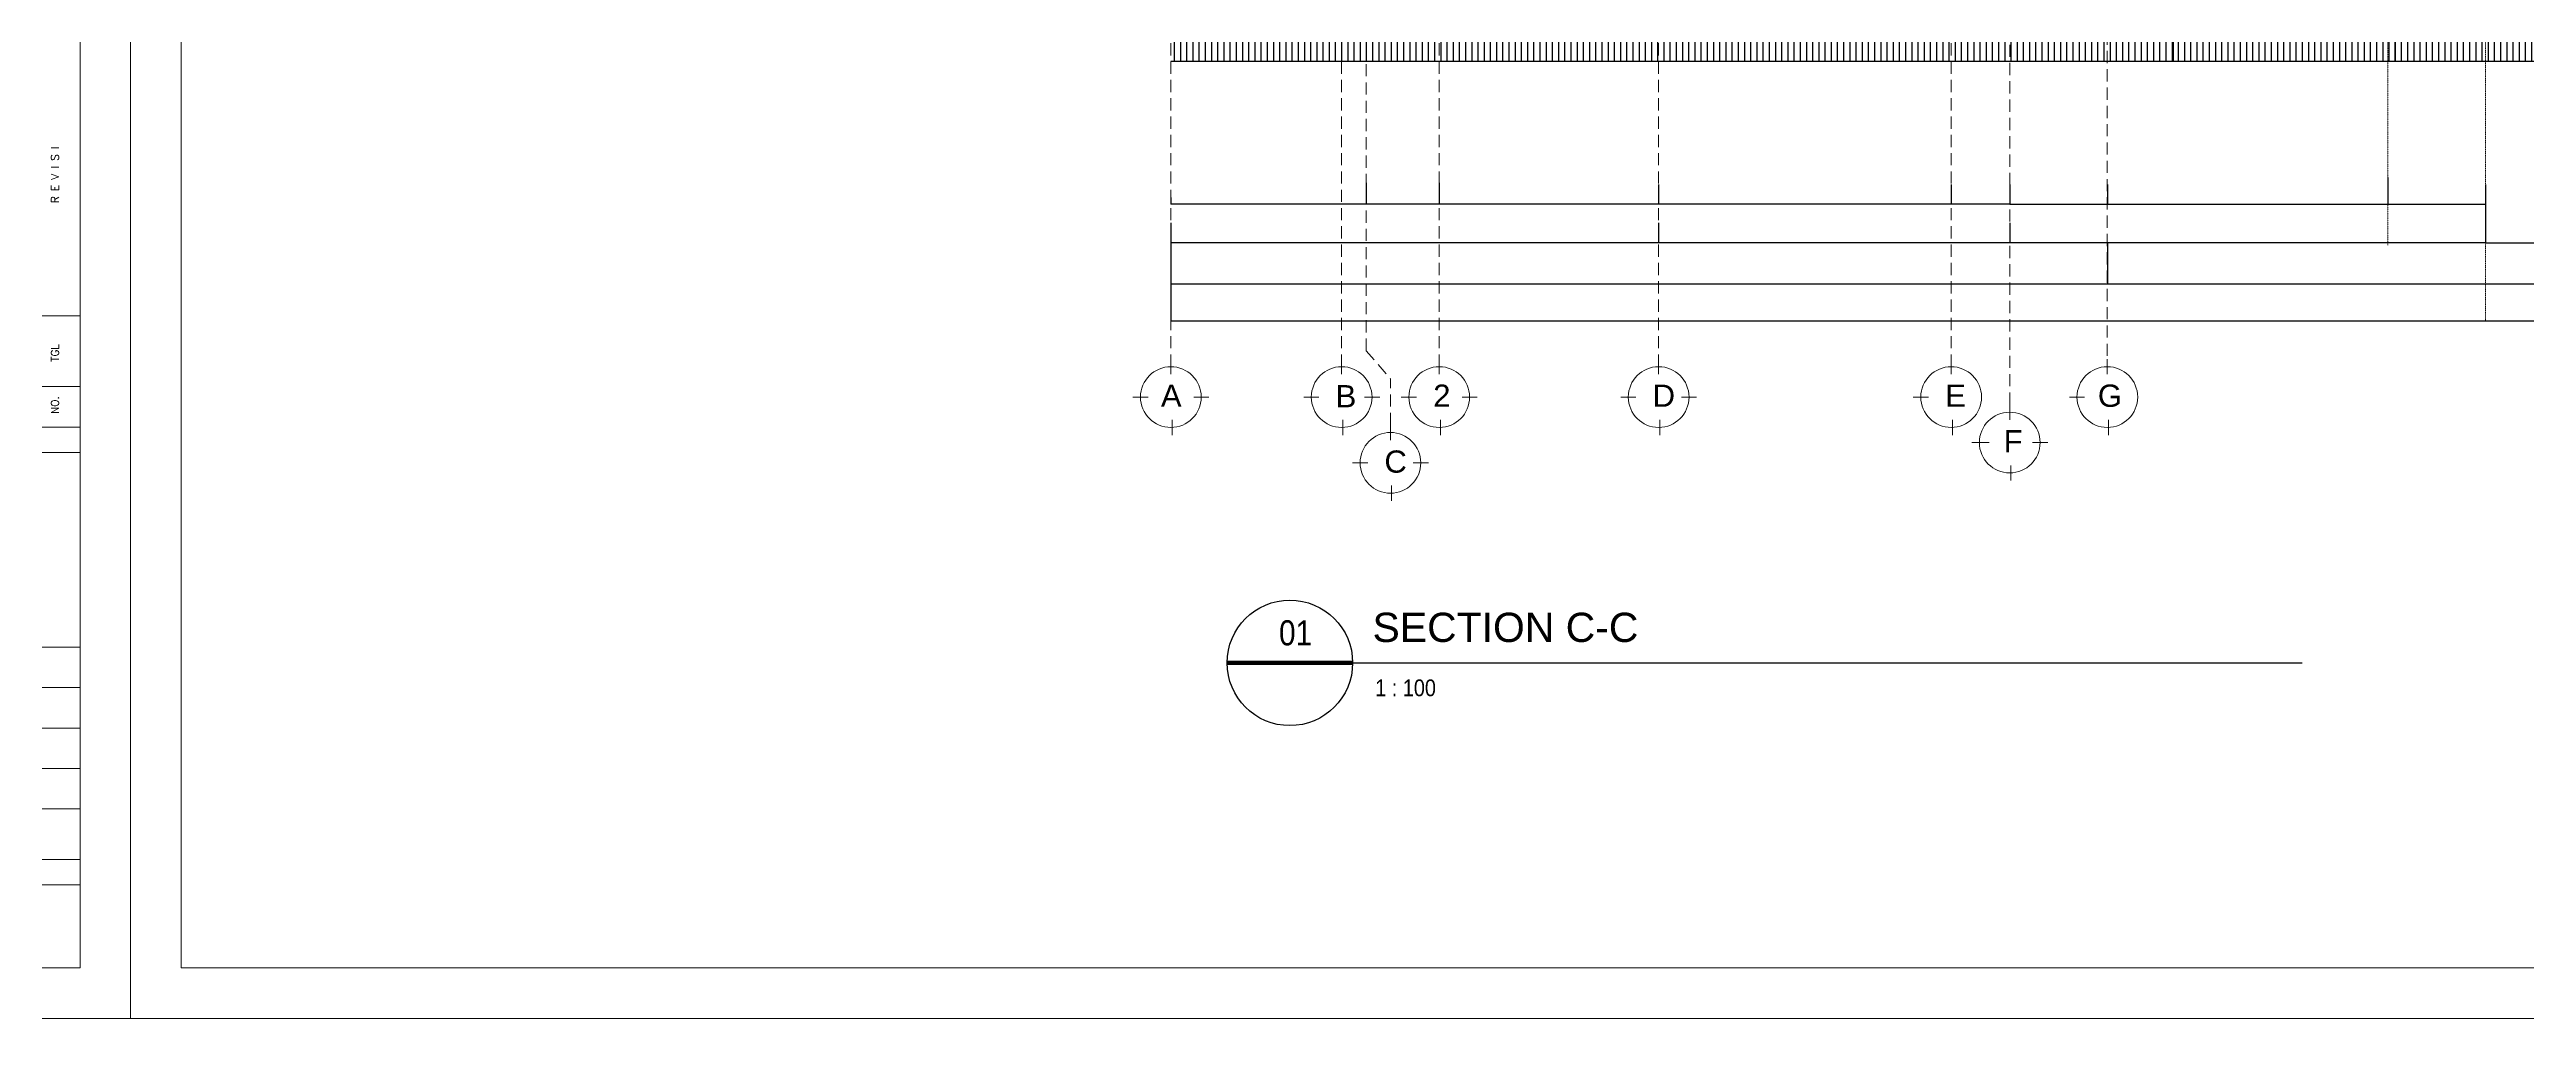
# Model space of a CAD drawing. Header units: millimetres. Extents: x -9564 to 494436, y -140371 to 4257.
# Drawn here: x 367605 to 392984, y -25289 to -15362 of the extents above; entities that cross this region are included whole.
import ezdxf
from ezdxf.enums import TextEntityAlignment as Align

# ---------------------------------------------------------------- set-up
doc = ezdxf.new("R2010")
doc.units = ezdxf.units.MM
doc.header["$MEASUREMENT"] = 0
doc.linetypes.add('DASHED2', pattern=[0.375, 0.25, -0.125])
doc.linetypes.add('HIDDEN2', pattern=[0.1875, 0.125, -0.0625])
doc.layers.get('DEFPOINTS').update_dxf_attribs({"lineweight": 18})
for name, color, linetype, lineweight in [('09-Arsiran', 8, 'Continuous', 5), ('AS', 8, 'HIDDEN2', 5), ('LEGEND', 1, 'DASHED2', 50), ('XR-KOP A3_MOZART$0$KOP-A1$0$A-GRSKOP', 1, 'Continuous', 5), ('XR-KOP A3_MOZART$0$KOP-A1$0$A-TXTKOP', 3, 'Continuous', 5)]:
    doc.layers.add(name, color=color, linetype=linetype, lineweight=lineweight)
doc.layers.add('NOT', color=1, linetype='Continuous')
doc.styles.add('NOTEXT1', font='arial.ttf')
doc.styles.add('NOTEXT2', font='arial.ttf')
doc.styles.add('NOTEXT4', font='arial.ttf')
doc.styles.get("Standard").update_dxf_attribs({"font": 'arial.ttf'})
doc.styles.add('style2', font='times.ttf', dxfattribs={"height": 0.18})
doc.styles.add('XR-KOP A3_MOZART$0$KOP-A1$0$ROMANS', font='romans.shx', dxfattribs={"height": 200})
doc.dimstyles.new('ISO-25', dxfattribs={"dimtxt": 0.18, "dimasz": 0.12, "dimexe": 0.1, "dimexo": 0.1, "dimgap": 0.0625, "dimtad": 1, "dimtoh": 1, "dimdec": 0, "dimlfac": 1000, "dimtxsty": 'style2', "dimblk": 'ARCHTICK', "dimcen": 0.15, "dimclrd": 1, "dimclre": 1, "dimclrt": 4, "dimadec": 0, "dimazin": 0, "dimtfac": 1, "dimtdec": 0, "dimtmove": 0, "dimatfit": 3, "dimldrblk": 'OBLIQUE', "dimfxl": 1, "dimarcsym": 0})

# ---------------------------------------------------------------- blocks, each defined once
blk = doc.blocks.new('aspot')
at = {"layer": '09-Arsiran'}
for p, q in [((110.262, 123.544), (110.262, 123.388)), ((112.012, 123.544), (112.012, 123.388)), ((113.012, 123.544), (113.012, 123.388)), ((115.26, 123.544), (115.26, 123.388)), ((118.257, 123.544), (118.257, 123.388)), ((119.857, 123.544), (119.857, 123.388)), ((109.873, 123.154), (110.029, 123.154)), ((110.496, 123.154), (110.652, 123.154)), ((111.623, 123.154), (111.779, 123.154)), ((112.246, 123.154), (112.402, 123.154)), ((112.623, 123.154), (112.779, 123.154)), ((113.246, 123.154), (113.402, 123.154)), ((114.871, 123.154), (115.026, 123.154)), ((115.493, 123.154), (115.649, 123.154)), ((117.868, 123.154), (118.024, 123.154)), ((119.468, 123.154), (119.624, 123.154)), ((110.274, 122.921), (110.274, 122.765)), ((112.024, 122.921), (112.024, 122.765)), ((112.512, 122.869), (112.512, 122.714)), ((113.024, 122.921), (113.024, 122.765)), ((115.271, 122.921), (115.271, 122.765)), ((118.269, 122.921), (118.269, 122.765)), ((118.857, 123.077), (118.857, 122.921)), ((119.869, 122.921), (119.869, 122.765)), ((118.468, 122.688), (118.624, 122.688)), ((118.491, 122.688), (118.647, 122.688)), ((119.091, 122.688), (119.247, 122.688)), ((112.123, 122.48), (112.279, 122.48)), ((112.746, 122.48), (112.902, 122.48)), ((118.869, 122.454), (118.869, 122.299)), ((112.524, 122.247), (112.524, 122.091))]:
    blk.add_line(p, q, dxfattribs=at)
for centre in [(110.262, 123.154), (112.012, 123.154), (113.012, 123.154), (115.26, 123.154), (118.257, 123.154), (119.857, 123.154), (118.857, 122.688), (112.512, 122.48)]:
    blk.add_circle(centre, 0.311, dxfattribs=at)
at = {"layer": 'AS'}
for p, q in [((110.262, 123.466), (110.262, 140.622)), ((112.012, 123.466), (112.012, 140.622)), ((112.262, 123.628), (112.262, 140.622)), ((113.012, 123.466), (113.012, 140.622)), ((115.26, 123.466), (115.26, 140.622)), ((118.257, 123.466), (118.257, 140.622)), ((118.857, 123.077), (118.857, 140.622)), ((119.857, 123.388), (119.857, 140.622)), ((112.262, 123.628), (112.512, 123.342)), ((112.512, 122.869), (112.512, 123.342))]:
    blk.add_line(p, q, dxfattribs=at)
at = {"layer": '09-Arsiran', "color": 2, "char_height": 0.228, "attachment_point": 1}
for s, insert in [('A', (110.16, 123.282)), ('B', (111.95, 123.277)), ('2', (112.95, 123.282)), ('D', (115.198, 123.282)), ('E', (118.195, 123.282)), ('G', (119.76, 123.282)), ('C', (112.45, 122.607)), ('F', (118.795, 122.815))]:
    blk.add_mtext_dynamic_manual_height_columns(s, width=0.05426, gutter_width=1.14, heights=[0], dxfattribs=dict(at, insert=insert))
blk = doc.blocks.new('_ArchTick')
at = {"color": 0, "linetype": 'ByBlock', "const_width": 0.15}
blk.add_lwpolyline([(-0.5, -0.5), (0.5, 0.5)], dxfattribs=at)
blk = doc.blocks.new('*D786')
at = {"color": 1, "lineweight": -2, "transparency": 16777216}
for p, q in [((387690, -16744), (387690, -16950)), ((388690, -16744), (388690, -16950)), ((388690, -16950), (387690, -16950))]:
    blk.add_line(p, q, dxfattribs=at)
at = {"layer": 'DEFPOINTS', "color": 0, "transparency": 16777216}
for p in [(387690, -16744), (388690, -16744), (387690, -16950)]:
    blk.add_point(p, dxfattribs=at)
at = {"color": 1, "lineweight": -2, "transparency": 16777216, "xscale": 0.12, "yscale": 0.12, "zscale": 0.12, "rotation": 180}
blk.add_blockref('_ArchTick', (387690, -16950), dxfattribs=at)
at = {"color": 1, "lineweight": -2, "transparency": 16777216, "xscale": 0.12, "yscale": 0.12, "zscale": 0.12}
blk.add_blockref('_ArchTick', (388690, -16950), dxfattribs=at)
at = {"color": 4, "transparency": 16777216, "insert": (388190, -16950), "char_height": 0.18, "attachment_point": 5, "style": 'style2'}
blk.add_mtext('1000000', dxfattribs=at)
blk = doc.blocks.new('_Oblique')
at = {"color": 0, "linetype": 'ByBlock', "lineweight": -2}
blk.add_line((-0.5, -0.5), (0.5, 0.5), dxfattribs=at)
blk = doc.blocks.new('*D787')
at = {"color": 1, "lineweight": -2, "transparency": 16777216}
for p, q in [((387090, -16744), (387090, -16947)), ((387690, -16744), (387690, -16947)), ((387690, -16947), (387090, -16947))]:
    blk.add_line(p, q, dxfattribs=at)
at = {"layer": 'DEFPOINTS', "color": 0, "transparency": 16777216}
for p in [(387090, -16744), (387690, -16744), (387090, -16947)]:
    blk.add_point(p, dxfattribs=at)
at = {"color": 1, "lineweight": -2, "transparency": 16777216, "xscale": 0.12, "yscale": 0.12, "zscale": 0.12, "rotation": 180}
blk.add_blockref('_ArchTick', (387090, -16947), dxfattribs=at)
at = {"color": 1, "lineweight": -2, "transparency": 16777216, "xscale": 0.12, "yscale": 0.12, "zscale": 0.12}
blk.add_blockref('_ArchTick', (387690, -16947), dxfattribs=at)
at = {"color": 4, "transparency": 16777216, "insert": (387390, -16947), "char_height": 0.18, "attachment_point": 5, "style": 'style2'}
blk.add_mtext('600000', dxfattribs=at)
blk = doc.blocks.new('*D788')
at = {"color": 1, "lineweight": -2, "transparency": 16777216}
for p, q in [((384092, -16744), (384092, -16945)), ((387090, -16744), (387090, -16945)), ((387090, -16945), (384092, -16945))]:
    blk.add_line(p, q, dxfattribs=at)
at = {"layer": 'DEFPOINTS', "color": 0, "transparency": 16777216}
for p in [(384092, -16744), (387090, -16744), (384092, -16945)]:
    blk.add_point(p, dxfattribs=at)
at = {"color": 1, "lineweight": -2, "transparency": 16777216, "xscale": 0.12, "yscale": 0.12, "zscale": 0.12, "rotation": 180}
blk.add_blockref('_ArchTick', (384092, -16945), dxfattribs=at)
at = {"color": 1, "lineweight": -2, "transparency": 16777216, "xscale": 0.12, "yscale": 0.12, "zscale": 0.12}
blk.add_blockref('_ArchTick', (387090, -16945), dxfattribs=at)
at = {"color": 4, "transparency": 16777216, "insert": (385591, -16945), "char_height": 0.18, "attachment_point": 5, "style": 'style2'}
blk.add_mtext('2997499', dxfattribs=at)
blk = doc.blocks.new('*D789')
at = {"color": 1, "lineweight": -2, "transparency": 16777216}
blk.add_line((384092, -16945), (381845, -16945), dxfattribs=at)
at = {"layer": 'DEFPOINTS', "color": 0, "transparency": 16777216}
for p in [(381845, -16945), (381845, -16945), (384092, -16945)]:
    blk.add_point(p, dxfattribs=at)
at = {"color": 1, "lineweight": -2, "transparency": 16777216, "xscale": 0.12, "yscale": 0.12, "zscale": 0.12, "rotation": 180}
blk.add_blockref('_ArchTick', (381845, -16945), dxfattribs=at)
at = {"color": 1, "lineweight": -2, "transparency": 16777216, "xscale": 0.12, "yscale": 0.12, "zscale": 0.12}
blk.add_blockref('_ArchTick', (384092, -16945), dxfattribs=at)
at = {"color": 4, "transparency": 16777216, "insert": (382969, -16945), "char_height": 0.18, "attachment_point": 5, "style": 'style2'}
blk.add_mtext('2247501', dxfattribs=at)
blk = doc.blocks.new('*D790')
at = {"color": 1, "lineweight": -2, "transparency": 16777216}
for p, q in [((381095, -16726), (381095, -16945)), ((381845, -16726), (381845, -16945)), ((381845, -16945), (381095, -16945))]:
    blk.add_line(p, q, dxfattribs=at)
at = {"layer": 'DEFPOINTS', "color": 0, "transparency": 16777216}
for p in [(381095, -16726), (381845, -16726), (381095, -16945)]:
    blk.add_point(p, dxfattribs=at)
at = {"color": 1, "lineweight": -2, "transparency": 16777216, "xscale": 0.12, "yscale": 0.12, "zscale": 0.12, "rotation": 180}
blk.add_blockref('_ArchTick', (381095, -16945), dxfattribs=at)
at = {"color": 1, "lineweight": -2, "transparency": 16777216, "xscale": 0.12, "yscale": 0.12, "zscale": 0.12}
blk.add_blockref('_ArchTick', (381845, -16945), dxfattribs=at)
at = {"color": 4, "transparency": 16777216, "insert": (381470, -16945), "char_height": 0.18, "attachment_point": 5, "style": 'style2'}
blk.add_mtext('750000', dxfattribs=at)
blk = doc.blocks.new('*D791')
at = {"color": 1, "lineweight": -2, "transparency": 16777216}
for p, q in [((379095, -16878), (379095, -16945)), ((381095, -16945), (379095, -16945)), ((381095, -16878), (381095, -16945))]:
    blk.add_line(p, q, dxfattribs=at)
at = {"layer": 'DEFPOINTS', "color": 0, "transparency": 16777216}
for p in [(379095, -16878), (379095, -16945), (381095, -16878)]:
    blk.add_point(p, dxfattribs=at)
at = {"color": 1, "lineweight": -2, "transparency": 16777216, "xscale": 0.12, "yscale": 0.12, "zscale": 0.12, "rotation": 180}
blk.add_blockref('_ArchTick', (379095, -16945), dxfattribs=at)
at = {"color": 1, "lineweight": -2, "transparency": 16777216, "xscale": 0.12, "yscale": 0.12, "zscale": 0.12}
blk.add_blockref('_ArchTick', (381095, -16945), dxfattribs=at)
at = {"color": 4, "transparency": 16777216, "insert": (380095, -16945), "char_height": 0.18, "attachment_point": 5, "style": 'style2'}
blk.add_mtext('2000000', dxfattribs=at)
blk = doc.blocks.new('*D921')
at = {"color": 1, "lineweight": -2, "transparency": 16777216}
for p, q in [((388690, -16744), (388690, -16947)), ((391565, -16674), (391565, -16947)), ((388690, -16947), (391565, -16947))]:
    blk.add_line(p, q, dxfattribs=at)
at = {"layer": 'DEFPOINTS', "color": 0, "transparency": 16777216}
for p in [(388690, -16744), (391565, -16674), (391565, -16947)]:
    blk.add_point(p, dxfattribs=at)
at = {"color": 1, "lineweight": -2, "transparency": 16777216, "xscale": 0.12, "yscale": 0.12, "zscale": 0.12, "rotation": 180}
blk.add_blockref('_ArchTick', (388690, -16947), dxfattribs=at)
at = {"color": 1, "lineweight": -2, "transparency": 16777216, "xscale": 0.12, "yscale": 0.12, "zscale": 0.12}
blk.add_blockref('_ArchTick', (391565, -16947), dxfattribs=at)
at = {"color": 4, "transparency": 16777216, "insert": (390127, -16947), "char_height": 0.18, "attachment_point": 5, "style": 'style2'}
blk.add_mtext('2874998', dxfattribs=at)
blk = doc.blocks.new('*D922')
at = {"color": 1, "lineweight": -2, "transparency": 16777216}
for p, q in [((391565, -16744), (391565, -16947)), ((392565, -16744), (392565, -16947)), ((391565, -16947), (392565, -16947))]:
    blk.add_line(p, q, dxfattribs=at)
at = {"layer": 'DEFPOINTS', "color": 0, "transparency": 16777216}
for p in [(391565, -16744), (392565, -16744), (392565, -16947)]:
    blk.add_point(p, dxfattribs=at)
at = {"color": 1, "lineweight": -2, "transparency": 16777216, "xscale": 0.12, "yscale": 0.12, "zscale": 0.12, "rotation": 180}
blk.add_blockref('_ArchTick', (391565, -16947), dxfattribs=at)
at = {"color": 1, "lineweight": -2, "transparency": 16777216, "xscale": 0.12, "yscale": 0.12, "zscale": 0.12}
blk.add_blockref('_ArchTick', (392565, -16947), dxfattribs=at)
at = {"color": 4, "transparency": 16777216, "insert": (392065, -16947), "char_height": 0.18, "attachment_point": 5, "style": 'style2'}
blk.add_mtext('1000000', dxfattribs=at)
blk = doc.blocks.new('*D792')
at = {"color": 1, "lineweight": -2, "transparency": 16777216}
for p, q in [((387690, -17139), (387690, -17343)), ((392565, -17139), (392565, -17343)), ((392565, -17343), (387690, -17343))]:
    blk.add_line(p, q, dxfattribs=at)
at = {"layer": 'DEFPOINTS', "color": 0, "transparency": 16777216}
for p in [(387690, -17139), (392565, -17139), (387690, -17343)]:
    blk.add_point(p, dxfattribs=at)
at = {"color": 1, "lineweight": -2, "transparency": 16777216, "xscale": 0.12, "yscale": 0.12, "zscale": 0.12, "rotation": 180}
blk.add_blockref('_ArchTick', (387690, -17343), dxfattribs=at)
at = {"color": 1, "lineweight": -2, "transparency": 16777216, "xscale": 0.12, "yscale": 0.12, "zscale": 0.12}
blk.add_blockref('_ArchTick', (392565, -17343), dxfattribs=at)
at = {"color": 4, "transparency": 16777216, "insert": (390127, -17342), "char_height": 0.18, "attachment_point": 5, "style": 'style2'}
blk.add_mtext('4874998', dxfattribs=at)
blk = doc.blocks.new('*D793')
at = {"color": 1, "lineweight": -2, "transparency": 16777216}
for p, q in [((384092, -17139), (384092, -17343)), ((387690, -17139), (387690, -17343)), ((387690, -17343), (384092, -17343))]:
    blk.add_line(p, q, dxfattribs=at)
at = {"layer": 'DEFPOINTS', "color": 0, "transparency": 16777216}
for p in [(384092, -17139), (387690, -17139), (384092, -17343)]:
    blk.add_point(p, dxfattribs=at)
at = {"color": 1, "lineweight": -2, "transparency": 16777216, "xscale": 0.12, "yscale": 0.12, "zscale": 0.12, "rotation": 180}
blk.add_blockref('_ArchTick', (384092, -17343), dxfattribs=at)
at = {"color": 1, "lineweight": -2, "transparency": 16777216, "xscale": 0.12, "yscale": 0.12, "zscale": 0.12}
blk.add_blockref('_ArchTick', (387690, -17343), dxfattribs=at)
at = {"color": 4, "transparency": 16777216, "insert": (385891, -17342), "char_height": 0.18, "attachment_point": 5, "style": 'style2'}
blk.add_mtext('3597499', dxfattribs=at)
blk = doc.blocks.new('*D794')
at = {"color": 1, "lineweight": -2, "transparency": 16777216}
for p, q in [((379095, -17139), (379095, -17341)), ((384092, -17139), (384092, -17341)), ((384092, -17341), (379095, -17341))]:
    blk.add_line(p, q, dxfattribs=at)
at = {"layer": 'DEFPOINTS', "color": 0, "transparency": 16777216}
for p in [(379095, -17139), (384092, -17139), (379095, -17341)]:
    blk.add_point(p, dxfattribs=at)
at = {"color": 1, "lineweight": -2, "transparency": 16777216, "xscale": 0.12, "yscale": 0.12, "zscale": 0.12, "rotation": 180}
blk.add_blockref('_ArchTick', (379095, -17341), dxfattribs=at)
at = {"color": 1, "lineweight": -2, "transparency": 16777216, "xscale": 0.12, "yscale": 0.12, "zscale": 0.12}
blk.add_blockref('_ArchTick', (384092, -17341), dxfattribs=at)
at = {"color": 4, "transparency": 16777216, "insert": (381594, -17341), "char_height": 0.18, "attachment_point": 5, "style": 'style2'}
blk.add_mtext('4997501', dxfattribs=at)
blk = doc.blocks.new('*D795')
at = {"color": 1, "lineweight": -2, "transparency": 16777216}
for p, q in [((392565, -16744), (392565, -17343)), ((396740, -16744), (396740, -17343)), ((392565, -17343), (396740, -17343))]:
    blk.add_line(p, q, dxfattribs=at)
at = {"layer": 'DEFPOINTS', "color": 0, "transparency": 16777216}
for p in [(392565, -16744), (396740, -16744), (396740, -17343)]:
    blk.add_point(p, dxfattribs=at)
at = {"color": 1, "lineweight": -2, "transparency": 16777216, "xscale": 0.12, "yscale": 0.12, "zscale": 0.12, "rotation": 180}
blk.add_blockref('_ArchTick', (392565, -17343), dxfattribs=at)
at = {"color": 1, "lineweight": -2, "transparency": 16777216, "xscale": 0.12, "yscale": 0.12, "zscale": 0.12}
blk.add_blockref('_ArchTick', (396740, -17343), dxfattribs=at)
at = {"color": 4, "transparency": 16777216, "insert": (394652, -17342), "char_height": 0.18, "attachment_point": 5, "style": 'style2'}
blk.add_mtext('4175000', dxfattribs=at)
blk = doc.blocks.new('*D796')
at = {"color": 1, "lineweight": -2, "transparency": 16777216}
for p, q in [((379095, -17340), (379095, -17764)), ((388690, -17343), (388690, -17764)), ((379095, -17763), (388690, -17763))]:
    blk.add_line(p, q, dxfattribs=at)
at = {"layer": 'DEFPOINTS', "color": 0, "transparency": 16777216}
for p in [(379095, -17340), (388690, -17343), (388690, -17763)]:
    blk.add_point(p, dxfattribs=at)
at = {"color": 1, "lineweight": -2, "transparency": 16777216, "xscale": 0.12, "yscale": 0.12, "zscale": 0.12, "rotation": 180}
blk.add_blockref('_ArchTick', (379095, -17763), dxfattribs=at)
at = {"color": 1, "lineweight": -2, "transparency": 16777216, "xscale": 0.12, "yscale": 0.12, "zscale": 0.12}
blk.add_blockref('_ArchTick', (388690, -17763), dxfattribs=at)
at = {"color": 4, "transparency": 16777216, "insert": (383892, -17763), "char_height": 0.18, "attachment_point": 5, "style": 'style2'}
blk.add_mtext('9595000', dxfattribs=at)
blk = doc.blocks.new('*D797')
at = {"color": 1, "lineweight": -2, "transparency": 16777216}
for p, q in [((388690, -17343), (388690, -17764)), ((396740, -17343), (396740, -17764)), ((388690, -17763), (396740, -17763))]:
    blk.add_line(p, q, dxfattribs=at)
at = {"layer": 'DEFPOINTS', "color": 0, "transparency": 16777216}
for p in [(388690, -17343), (396740, -17343), (396740, -17763)]:
    blk.add_point(p, dxfattribs=at)
at = {"color": 1, "lineweight": -2, "transparency": 16777216, "xscale": 0.12, "yscale": 0.12, "zscale": 0.12, "rotation": 180}
blk.add_blockref('_ArchTick', (388690, -17763), dxfattribs=at)
at = {"color": 1, "lineweight": -2, "transparency": 16777216, "xscale": 0.12, "yscale": 0.12, "zscale": 0.12}
blk.add_blockref('_ArchTick', (396740, -17763), dxfattribs=at)
at = {"color": 4, "transparency": 16777216, "insert": (392715, -17763), "char_height": 0.18, "attachment_point": 5, "style": 'style2'}
blk.add_mtext('8049998', dxfattribs=at)
blk = doc.blocks.new('*D798')
at = {"color": 1, "lineweight": -2, "transparency": 16777216}
for p, q in [((379095, -17764), (379095, -18146)), ((396740, -17764), (396740, -18146)), ((396740, -18146), (379095, -18146))]:
    blk.add_line(p, q, dxfattribs=at)
at = {"layer": 'DEFPOINTS', "color": 0, "transparency": 16777216}
for p in [(379095, -17763), (396740, -17763), (379095, -18146)]:
    blk.add_point(p, dxfattribs=at)
at = {"color": 1, "lineweight": -2, "transparency": 16777216, "xscale": 0.12, "yscale": 0.12, "zscale": 0.12, "rotation": 180}
blk.add_blockref('_ArchTick', (379095, -18146), dxfattribs=at)
at = {"color": 1, "lineweight": -2, "transparency": 16777216, "xscale": 0.12, "yscale": 0.12, "zscale": 0.12}
blk.add_blockref('_ArchTick', (396740, -18146), dxfattribs=at)
at = {"color": 4, "transparency": 16777216, "insert": (387917, -18146), "char_height": 0.18, "attachment_point": 5, "style": 'style2'}
blk.add_mtext('17644998', dxfattribs=at)
blk = doc.blocks.new('hsdh')
at = {"layer": 'XR-KOP A3_MOZART$0$KOP-A1$0$A-GRSKOP', "linetype": 'Continuous', "lineweight": 5}
for p, q in [((140385, 62631), (145017, 62631)), ((140385, 61982), (145017, 61982)), ((140385, 61611), (145017, 61611)), ((140385, 61611), (145017, 61611)), ((140385, 61380), (145017, 61380)), ((140385, 59597), (145017, 59597)), ((141774, 59226), (145017, 59226)), ((141774, 58856), (145017, 58856)), ((140385, 58485), (145017, 58485)), ((140385, 58115), (145017, 58115)), ((140385, 57651), (145017, 57651)), ((140385, 57420), (145017, 57420))]:
    blk.add_line(p, q, dxfattribs=at)
at = {"layer": 'XR-KOP A3_MOZART$0$KOP-A1$0$A-GRSKOP', "color": 0, "linetype": 'Continuous', "lineweight": 5}
blk.add_lwpolyline([(145480, 82601), (107945, 82601), (107945, 56197), (145480, 56197)], close=True, dxfattribs=at)
at = {"layer": 'XR-KOP A3_MOZART$0$KOP-A1$0$A-GRSKOP', "color": 5, "linetype": 'Continuous', "lineweight": 5}
blk.add_lwpolyline([(145017, 82138), (108409, 82138), (108409, 56660), (145017, 56660)], close=True, dxfattribs=at)
at = {"layer": 'XR-KOP A3_MOZART$0$KOP-A1$0$A-TXTKOP', "lineweight": 5, "style": 'XR-KOP A3_MOZART$0$KOP-A1$0$ROMANS'}
for s, height, p in [('R E V I S I', 69.49, (144822, 63662)), ('TGL', 69.5, (144822, 62210)), ('NO.', 69.5, (144822, 61732))]:
    blk.add_text(s, height=height, rotation=90, dxfattribs=at).set_placement(p)
blk = doc.blocks.new('NOT-28-ADI')
at = {"const_width": 50}
blk.add_lwpolyline([(-750, 0), (750, 0)], dxfattribs=at)
blk.add_circle((0, 0), 750)
at = {"layer": 'NOT'}
blk.add_line((750, 0), (12100, 0), dxfattribs=at)
at = {"color": 5, "style": 'NOTEXT4'}
for tag, p in [('JDL1', (988, 765)), ('JDL2', (988, 250))]:
    blk.add_attdef(tag, p, '', height=350, dxfattribs=at)
at = {"color": 5, "style": 'NOTEXT4', "width": 0.85}
blk.add_attdef('NO', text='', height=300, dxfattribs=at).set_placement((68, 360), align=Align.MIDDLE_CENTER)
at = {"style": 'NOTEXT1', "width": 0.85}
blk.add_attdef('REF.', text='', height=200, dxfattribs=at).set_placement((0, -190), align=Align.TOP_CENTER)
blk.add_attdef('SCALE', (1020, -398), '', height=200, dxfattribs=at)
blk.add_attdef('ROOM', text='', height=200, dxfattribs=at).set_placement((3715, -388), align=Align.RIGHT)

msp = doc.modelspace()

# ---------------------------------------------------------------- hatches: boundary and pattern name
h = msp.add_hatch()
h.set_pattern_fill('ANSI31', color=8, scale=19.999996, angle=45)
h.set_pattern_definition([(90, (268832.39, -140582.31), (-63.499988, 0), [])])
h.paths.add_polyline_path([(384092.2617, -15283.5376), (387164.7611, -15283.5376), (387164.7611, -14923.5377), (381844.7605, -14923.5377), (381844.7605, -15483.5376), (384092.2617, -15483.5376)])
h.paths.add_polyline_path([(381844.7605, -14923.5377), (381094.7607, -14923.5377), (381094.7607, -15483.5376), (381844.7605, -15483.5376)])
h.paths.add_polyline_path([(381094.7607, -14923.5377), (380844.7607, -14923.5377), (380844.7607, -15483.5376), (381094.7607, -15483.5376)])
h.paths.add_polyline_path([(380844.7607, -14923.5377), (379244.761, -14923.5377), (379244.761, -15283.5376), (379094.761, -15283.5376), (379094.761, -15483.5376), (380844.7607, -15483.5376)])
h.paths.add_polyline_path([(387014.7614, -15283.5376), (384092.2617, -15283.5376), (384092.2617, -15483.5376), (387014.7614, -15483.5376)])
h.paths.add_polyline_path([(387689.7611, -14923.5377), (387164.7614, -14923.5377), (387164.7614, -15483.5376), (387689.7611, -15483.5376)])
h.paths.add_polyline_path([(387164.7614, -15283.5376), (387089.7612, -15283.5376), (387089.7612, -15483.5376), (387164.7614, -15483.5376)])
h.paths.add_polyline_path([(387089.7612, -15283.5376), (387014.7614, -15283.5376), (387014.7614, -15483.5376), (387089.7612, -15483.5376)])
h.paths.add_polyline_path([(387764.761, -14923.5377), (387764.761, -15283.5376), (387689.7611, -15283.5376), (387689.7611, -15483.5376), (396739.7595, -15483.5376), (396739.7595, -14923.5377)])

# ---------------------------------------------------------------- linework, layer by layer
for p, q in [((389364.7609, -14723.5377), (389364.7609, -15483.5376)), ((391634.7605, -14723.5377), (391634.7605, -15483.5376)), ((396739.7595, -15483.5376), (379094.761, -15483.5376))]:
    msp.add_line(p, q)
at = {"layer": 'AS'}
for p, q in [((391564.7594, -11763.5753), (391564.7594, -17365.643)), ((392564.7592, -11763.5753), (392564.7592, -18148.6208))]:
    msp.add_line(p, q, dxfattribs=at)

# ---------------------------------------------------------------- block references
at = {"xscale": 999.9998119083025, "yscale": 999.9998119083025, "zscale": 999.9998119083025}
msp.add_blockref('aspot', (268832.3925, -142076.5502), dxfattribs=at)
at = {"layer": 'LEGEND', "xscale": 1.118963964633539, "yscale": 1.118963964633539, "zscale": 1.118963964633539}
for p in [(205649.0076, -88170.8627), (247648.9997, -88170.8627)]:
    msp.add_blockref('hsdh', p, dxfattribs=at)
at = {"layer": 'NOT'}
ref = msp.add_blockref('NOT-28-ADI', (380314.0377, -21646.1332), dxfattribs=dict(at, xscale=0.8571426960544481, yscale=0.8571426960544481, zscale=0.8571426960544481))
ref.add_attrib('NO', '01', dxfattribs={"layer": '0', "color": 5, "height": 257.14281, "style": 'NOTEXT2', "width": 0.85}).set_placement((380372.35, -21337.8702), align=Align.MIDDLE_CENTER)
ref.add_attrib('JDL2', 'SECTION C-C', (381160.6478, -21431.8111), dxfattribs={"layer": '0', "color": 5, "height": 299.999944, "style": 'NOTEXT2'})
ref.add_attrib('SCALE', '1 : 100', (381187.9283, -21987.2102), dxfattribs={"layer": '0', "height": 171.42854, "style": 'NOTEXT1', "width": 0.85})

# ---------------------------------------------------------------- dimensions: what is measured, and where the dimension line sits
for base, p1, p2, picture, middle in [((381094.7607, -16945.2924), (381844.7605, -16726.3429), (381094.7607, -16726.3429), '*D790', (381469.7606, -16945.138)), ((384092.26174, -16945.29236), (387089.76118, -16743.59742), (384092.26174, -16743.59742), '*D788', (385591.01146, -16945.13805)), ((387089.7612, -16946.9873), (387689.7611, -16743.5974), (387089.7612, -16743.5974), '*D787', (387389.7611, -16946.8333)), ((387689.7611, -16950.3773), (388689.761, -16743.5974), (387689.7611, -16743.5974), '*D786', (388189.761, -16950.2232)), ((391564.7594, -16946.9873), (388689.761, -16743.5974), (391564.7594, -16673.8851), '*D921', (390127.2602, -16946.833)), ((392564.7592, -16946.9873), (391564.7594, -16743.5974), (392564.7592, -16743.5974), '*D922', (392064.7593, -16946.8333)), ((396739.7595, -17342.5494), (392564.7592, -16743.5974), (396739.7595, -16743.5974), '*D795', (394652.2593, -17342.395)), ((379094.761, -16945.2924), (381094.7607, -16877.6548), (379094.761, -16877.6548), '*D791', (380094.7608, -16945.1383)), ((381844.7605, -16945.2924), (384092.2617, -16945.2924), (381844.7605, -16945.2924), '*D789', (382968.5111, -16945.138)), ((379094.761, -17340.7867), (384092.2617, -17139.0242), (379094.761, -17139.0242), '*D794', (381593.5114, -17340.6324)), ((384092.2617, -17342.5494), (387689.7611, -17139.0242), (384092.2617, -17139.0242), '*D793', (385891.0114, -17342.395)), ((387689.7611, -17342.5494), (392564.7592, -17139.0242), (387689.7611, -17139.0242), '*D792', (390127.2601, -17342.395)), ((388689.761, -17763.4693), (379094.761, -17339.9054), (388689.761, -17342.5494), '*D796', (383892.261, -17763.315)), ((396739.75952, -17763.46932), (388689.76103, -17342.54935), (396739.75952, -17342.54935), '*D797', (392714.76027, -17763.31501)), ((379094.761030177, -18145.9306503726), (396739.7595160388, -17763.4693227685), (379094.761030177, -17763.4693227685), '*D798', (387917.2602731079, -18145.7763335016))]:
    dim = msp.add_linear_dim(base=base, p1=p1, p2=p2, dimstyle='ISO-25')
    dim.commit()
    dim.dimension.update_dxf_attribs({"geometry": picture, "text_midpoint": middle})

doc.saveas('drawing.dxf')
